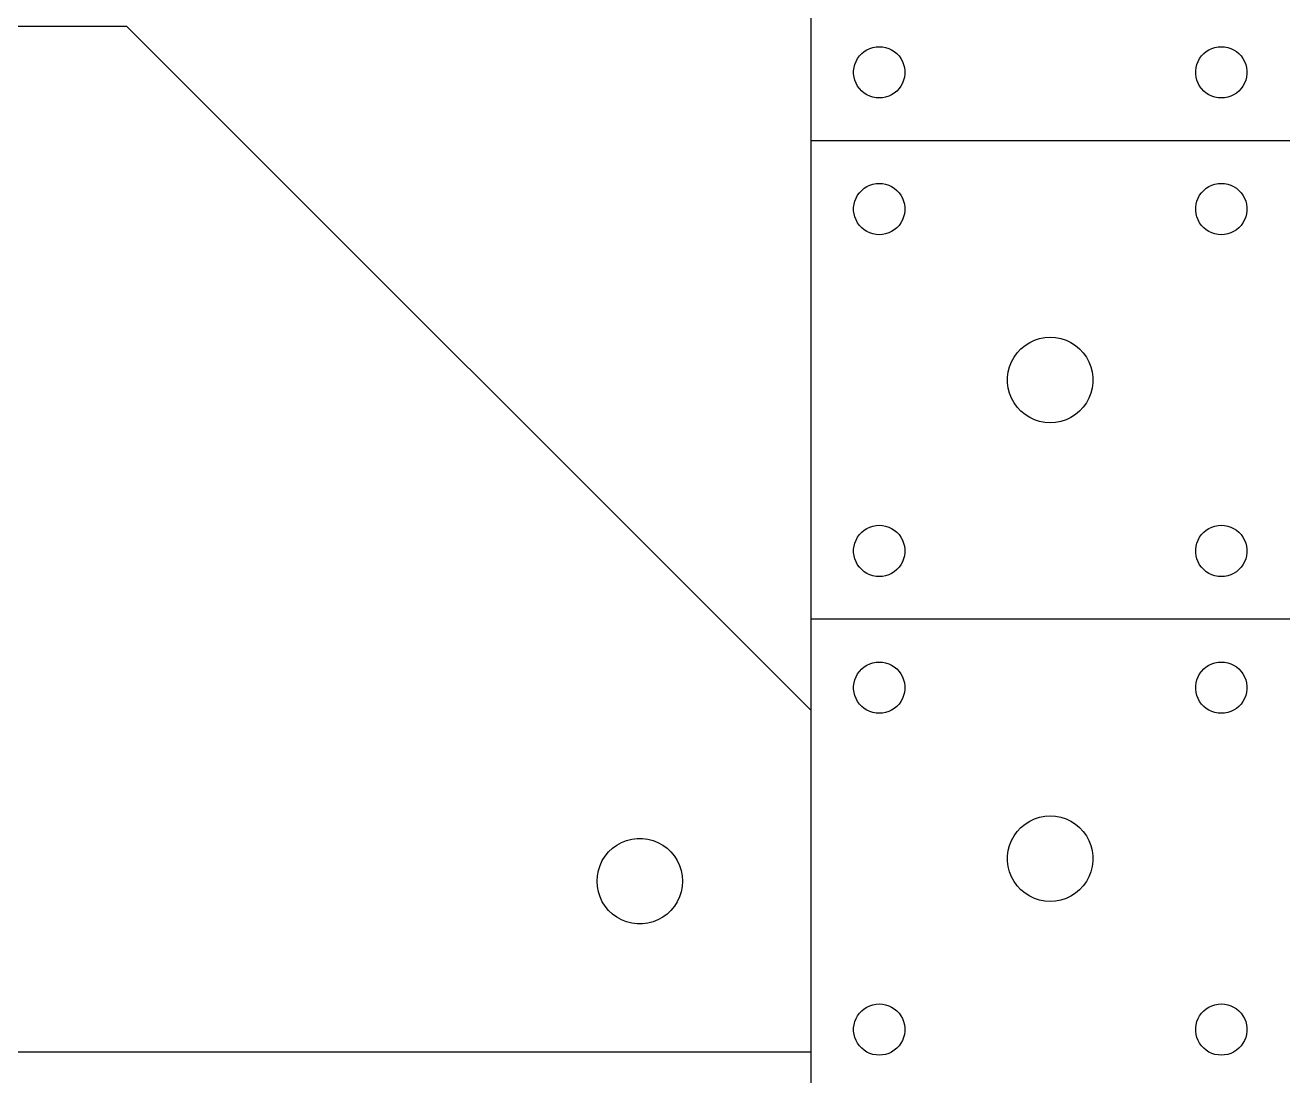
# Model space of a CAD drawing. Extents: x 0 to 490, y 0 to 241.
# Drawn here: x 74.2 to 148.1, y 58.8 to 120.2 of the extents above; entities that cross this region are included whole.
import ezdxf

# ---------------------------------------------------------------- set-up
doc = ezdxf.new("R2010")
doc.units = 0
doc.layers.add('LAYER_1', color=7, linetype='CONTINUOUS')

msp = doc.modelspace()

# ---------------------------------------------------------------- linework, layer by layer
at = {"layer": 'LAYER_1', "color": 7}
for p, q in [((120.141103, 141.460009), (120.141103, 1.177786)), ((80.14111, 120.141107), (40.141104, 120.141107)), ((120.141108, 80.141108), (80.14111, 120.141107)), ((122.874594, 118.26375), (122.98531, 118.416159)), ((122.98531, 118.416159), (123.114314, 118.55347)), ((123.114314, 118.55347), (123.259404, 118.67354)), ((123.259404, 118.67354), (123.418493, 118.774479)), ((123.418493, 118.774479), (123.588899, 118.854679)), ((123.588899, 118.854679), (123.76811, 118.912889)), ((123.76811, 118.912889), (123.953106, 118.948179)), ((123.953106, 118.948179), (124.141095, 118.96001)), ((124.141095, 118.96001), (124.329111, 118.948179)), ((124.329111, 118.948179), (124.514164, 118.912889)), ((124.514164, 118.912889), (124.693291, 118.854679)), ((124.693291, 118.854679), (124.863753, 118.774479)), ((124.863753, 118.774479), (125.022785, 118.67354)), ((125.022785, 118.67354), (125.167932, 118.55347)), ((125.167932, 118.55347), (125.296879, 118.416159)), ((125.296879, 118.416159), (125.407595, 118.26375)), ((142.874611, 118.26375), (142.985326, 118.416159)), ((142.985326, 118.416159), (143.114274, 118.55347)), ((143.114274, 118.55347), (143.259421, 118.67354)), ((143.259421, 118.67354), (143.418453, 118.774479)), ((143.418453, 118.774479), (143.588915, 118.854679)), ((143.588915, 118.854679), (143.768041, 118.912889)), ((143.768041, 118.912889), (143.953095, 118.948179)), ((143.953095, 118.948179), (144.141111, 118.96001)), ((144.141111, 118.96001), (144.329099, 118.948179)), ((144.329099, 118.948179), (144.514096, 118.912889)), ((144.514096, 118.912889), (144.693307, 118.854679)), ((144.693307, 118.854679), (144.863713, 118.774479)), ((144.863713, 118.774479), (145.022801, 118.67354)), ((145.022801, 118.67354), (145.167892, 118.55347)), ((145.167892, 118.55347), (145.296896, 118.416159)), ((145.296896, 118.416159), (145.407611, 118.26375)), ((122.644103, 117.554199), (122.66781, 117.741089)), ((122.644103, 117.36581), (122.644103, 117.554199)), ((122.667697, 117.741089), (122.714489, 117.923539)), ((122.714489, 117.923539), (122.783888, 118.098679)), ((122.783888, 118.098679), (122.874594, 118.26375)), ((125.407595, 118.26375), (125.498358, 118.098679)), ((125.498358, 118.098679), (125.5677, 117.923539)), ((125.5677, 117.923539), (125.61452, 117.741089)), ((125.61452, 117.741089), (125.638227, 117.554199)), ((125.638171, 117.554199), (125.638171, 117.36581)), ((142.644035, 117.554199), (142.667742, 117.741089)), ((142.644035, 117.36581), (142.644035, 117.554199)), ((142.667685, 117.741089), (142.714506, 117.923539)), ((142.714506, 117.923539), (142.783848, 118.098679)), ((142.783848, 118.098679), (142.874611, 118.26375)), ((145.407611, 118.26375), (145.498289, 118.098679)), ((145.498289, 118.098679), (145.567688, 117.923539)), ((145.567688, 117.923539), (145.614509, 117.741089)), ((145.614509, 117.741089), (145.638215, 117.554199)), ((145.638102, 117.554199), (145.638102, 117.36581)), ((122.667697, 117.17891), (122.64399, 117.36581)), ((122.714489, 116.996509), (122.667697, 117.17891)), ((122.783888, 116.821309), (122.714489, 116.996509)), ((122.874594, 116.656309), (122.783888, 116.821309)), ((125.498358, 116.821309), (125.407595, 116.656309)), ((125.5677, 116.996509), (125.498358, 116.821309)), ((125.61452, 117.17891), (125.5677, 116.996509)), ((125.638171, 117.36581), (125.614464, 117.17891)), ((142.667685, 117.17891), (142.643979, 117.36581)), ((142.714506, 116.996509), (142.667685, 117.17891)), ((142.783848, 116.821309), (142.714506, 116.996509)), ((142.874611, 116.656309), (142.783848, 116.821309)), ((145.498289, 116.821309), (145.407611, 116.656309)), ((145.567688, 116.996509), (145.498289, 116.821309)), ((145.614509, 117.17891), (145.567688, 116.996509)), ((145.638102, 117.36581), (145.614396, 117.17891)), ((122.98531, 116.503909), (122.874594, 116.656309)), ((123.114314, 116.366609), (122.98531, 116.503909)), ((123.259404, 116.246509), (123.114314, 116.366609)), ((123.418493, 116.145509), (123.259404, 116.246509)), ((123.588899, 116.06531), (123.418493, 116.145509)), ((124.863753, 116.145509), (124.693291, 116.06531)), ((125.022785, 116.246509), (124.863753, 116.145509)), ((125.167932, 116.366609), (125.022785, 116.246509)), ((125.296879, 116.503909), (125.167932, 116.366609)), ((125.407595, 116.656309), (125.296879, 116.503909)), ((142.985326, 116.503909), (142.874611, 116.656309)), ((143.114274, 116.366609), (142.985326, 116.503909)), ((143.259421, 116.246509), (143.114274, 116.366609)), ((143.418453, 116.145509), (143.259421, 116.246509)), ((143.588915, 116.06531), (143.418453, 116.145509)), ((144.863713, 116.145509), (144.693307, 116.06531)), ((145.022801, 116.246509), (144.863713, 116.145509)), ((145.167892, 116.366609), (145.022801, 116.246509)), ((145.296896, 116.503909), (145.167892, 116.366609)), ((145.407611, 116.656309), (145.296896, 116.503909)), ((123.76811, 116.007109), (123.588899, 116.06531)), ((123.953106, 115.97181), (123.76811, 116.007109)), ((124.141095, 115.96001), (123.953106, 115.971809)), ((124.329111, 115.97181), (124.141095, 115.96001)), ((124.514164, 116.007109), (124.329111, 115.97181)), ((124.693291, 116.06531), (124.514164, 116.007109)), ((143.768041, 116.007109), (143.588915, 116.06531)), ((143.953095, 115.97181), (143.768041, 116.007109)), ((144.141111, 115.96001), (143.953095, 115.971809)), ((144.329099, 115.97181), (144.141111, 115.96001)), ((144.514096, 116.007109), (144.329099, 115.97181)), ((144.693307, 116.06531), (144.514096, 116.007109)), ((148.141103, 113.460009), (120.141103, 113.460009)), ((123.588899, 110.854709), (123.76811, 110.912909)), ((123.76811, 110.912909), (123.953106, 110.948209)), ((123.953106, 110.948209), (124.141095, 110.960009)), ((124.141095, 110.960009), (124.329111, 110.948209)), ((124.329111, 110.948209), (124.514164, 110.912909)), ((124.514164, 110.912909), (124.693291, 110.854709)), ((143.588915, 110.854709), (143.768041, 110.912909)), ((143.768041, 110.912909), (143.953095, 110.948209)), ((143.953095, 110.948209), (144.141111, 110.960009)), ((144.141111, 110.960009), (144.329099, 110.948209)), ((144.329099, 110.948209), (144.514096, 110.912909)), ((144.514096, 110.912909), (144.693307, 110.854709)), ((122.783888, 110.098709), (122.874594, 110.263709)), ((122.874594, 110.263709), (122.98531, 110.416109)), ((122.98531, 110.416109), (123.114314, 110.553409)), ((123.114314, 110.553409), (123.259404, 110.673509)), ((123.259404, 110.673509), (123.418493, 110.774509)), ((123.418493, 110.774509), (123.588899, 110.854709)), ((124.693291, 110.854709), (124.863753, 110.774509)), ((124.863753, 110.774509), (125.022785, 110.673509)), ((125.022785, 110.673509), (125.167932, 110.553409)), ((125.167932, 110.553409), (125.296879, 110.416109)), ((125.296879, 110.416109), (125.407595, 110.263709)), ((125.407595, 110.263709), (125.498358, 110.098709)), ((142.783848, 110.098709), (142.874611, 110.263709)), ((142.874611, 110.263709), (142.985326, 110.416109)), ((142.985326, 110.416109), (143.114274, 110.553409)), ((143.114274, 110.553409), (143.259421, 110.673509)), ((143.259421, 110.673509), (143.418453, 110.774509)), ((143.418453, 110.774509), (143.588915, 110.854709)), ((144.693307, 110.854709), (144.863713, 110.774509)), ((144.863713, 110.774509), (145.022801, 110.673509)), ((145.022801, 110.673509), (145.167892, 110.553409)), ((145.167892, 110.553409), (145.296896, 110.416109)), ((145.296896, 110.416109), (145.407611, 110.263709)), ((145.407611, 110.263709), (145.498289, 110.098709)), ((122.644103, 109.554209), (122.66781, 109.741109)), ((122.644103, 109.365819), (122.644103, 109.554209)), ((122.667697, 109.741109), (122.714489, 109.923509)), ((122.714489, 109.923509), (122.783888, 110.098709)), ((125.498358, 110.098709), (125.5677, 109.923509)), ((125.5677, 109.923509), (125.61452, 109.741109)), ((125.61452, 109.741109), (125.638227, 109.554209)), ((125.638171, 109.554209), (125.638171, 109.365819)), ((142.644035, 109.554209), (142.667742, 109.741109)), ((142.644035, 109.365819), (142.644035, 109.554209)), ((142.667685, 109.741109), (142.714506, 109.923509)), ((142.714506, 109.923509), (142.783848, 110.098709)), ((145.498289, 110.098709), (145.567688, 109.923509)), ((145.567688, 109.923509), (145.614509, 109.741109)), ((145.614509, 109.741109), (145.638215, 109.554209)), ((145.638102, 109.554209), (145.638102, 109.365819)), ((122.667697, 109.178929), (122.64399, 109.365819)), ((122.714489, 108.996479), (122.667697, 109.178929)), ((122.783888, 108.821339), (122.714489, 108.996479)), ((122.874594, 108.656269), (122.783888, 108.821339)), ((125.498358, 108.821339), (125.407595, 108.656269)), ((125.5677, 108.996479), (125.498358, 108.821339)), ((125.61452, 109.178929), (125.5677, 108.996479)), ((125.638171, 109.365819), (125.614464, 109.178929)), ((142.667685, 109.178929), (142.643979, 109.365819)), ((142.714506, 108.996479), (142.667685, 109.178929)), ((142.783848, 108.821339), (142.714506, 108.996479)), ((142.874611, 108.656269), (142.783848, 108.821339)), ((145.498289, 108.821339), (145.407611, 108.656269)), ((145.567688, 108.996479), (145.498289, 108.821339)), ((145.614509, 109.178929), (145.567688, 108.996479)), ((145.638102, 109.365819), (145.614396, 109.178929)), ((122.98531, 108.503859), (122.874594, 108.656269)), ((123.114314, 108.366549), (122.98531, 108.503859)), ((123.259404, 108.246479), (123.114314, 108.366549)), ((123.418493, 108.145539), (123.259404, 108.246479)), ((123.588899, 108.065339), (123.418493, 108.145539)), ((123.76811, 108.007129), (123.588899, 108.065339)), ((123.953106, 107.971839), (123.76811, 108.007129)), ((124.141095, 107.960009), (123.953106, 107.97184)), ((124.329111, 107.971839), (124.141095, 107.960008)), ((124.514164, 108.007129), (124.329111, 107.971839)), ((124.693291, 108.065339), (124.514164, 108.007129)), ((124.863753, 108.145539), (124.693291, 108.065339)), ((125.022785, 108.246479), (124.863753, 108.145539)), ((125.167932, 108.366549), (125.022785, 108.246479)), ((125.296879, 108.503859), (125.167932, 108.366549)), ((125.407595, 108.656269), (125.296879, 108.503859)), ((142.985326, 108.503859), (142.874611, 108.656269)), ((143.114274, 108.366549), (142.985326, 108.503859)), ((143.259421, 108.246479), (143.114274, 108.366549)), ((143.418453, 108.145539), (143.259421, 108.246479)), ((143.588915, 108.065339), (143.418453, 108.145539)), ((143.768041, 108.007129), (143.588915, 108.065339)), ((143.953095, 107.971839), (143.768041, 108.007129)), ((144.141111, 107.960009), (143.953095, 107.97184)), ((144.329099, 107.971839), (144.141111, 107.960008)), ((144.514096, 108.007129), (144.329099, 107.971839)), ((144.693307, 108.065339), (144.514096, 108.007129)), ((144.863713, 108.145539), (144.693307, 108.065339)), ((145.022801, 108.246479), (144.863713, 108.145539)), ((145.167892, 108.366549), (145.022801, 108.246479)), ((145.296896, 108.503859), (145.167892, 108.366549)), ((145.407611, 108.656269), (145.296896, 108.503859)), ((132.429735, 101.282429), (132.671656, 101.482549)), ((132.671656, 101.482549), (132.936719, 101.650779)), ((132.936719, 101.650779), (133.220804, 101.784439)), ((133.220804, 101.784439), (133.519395, 101.881459)), ((133.519395, 101.881459), (133.82778, 101.940299)), ((133.82778, 101.940299), (134.141103, 101.960009)), ((134.141103, 101.960009), (134.454426, 101.940299)), ((134.454426, 101.940299), (134.76281, 101.881459)), ((134.76281, 101.881459), (135.061401, 101.784439)), ((135.061401, 101.784439), (135.345486, 101.650779)), ((135.345486, 101.650779), (135.610549, 101.482549)), ((135.610549, 101.482549), (135.85247, 101.282429)), ((131.879063, 100.524449), (132.030278, 100.799559)), ((132.030278, 100.799559), (132.214823, 101.053559)), ((132.214823, 101.053559), (132.429735, 101.282429)), ((135.85247, 101.282429), (136.067382, 101.053559)), ((136.067382, 101.053559), (136.251899, 100.799559)), ((136.251899, 100.799559), (136.403142, 100.524449)), ((131.646033, 99.616976), (131.685403, 99.928454)), ((131.685403, 99.928454), (131.763465, 100.232546)), ((131.763465, 100.232546), (131.879063, 100.524449)), ((136.403142, 100.524449), (136.51874, 100.232546)), ((136.51874, 100.232546), (136.596803, 99.928454)), ((136.596803, 99.928454), (136.636173, 99.616976)), ((131.646033, 99.303042), (131.646033, 99.616976)), ((131.685403, 98.991564), (131.646033, 99.303042)), ((136.636173, 99.303042), (136.596803, 98.991564)), ((136.636173, 99.616976), (136.636173, 99.303042)), ((131.763465, 98.687472), (131.685403, 98.991564)), ((131.879063, 98.395569), (131.763465, 98.687472)), ((132.030278, 98.120459), (131.879063, 98.395569)), ((136.403142, 98.395569), (136.251899, 98.120459)), ((136.51874, 98.687472), (136.403142, 98.395569)), ((136.596803, 98.991564), (136.51874, 98.687472)), ((132.214823, 97.866459), (132.030278, 98.120459)), ((132.429735, 97.637589), (132.214823, 97.866459)), ((132.671656, 97.437469), (132.429735, 97.637589)), ((135.85247, 97.637589), (135.610549, 97.437469)), ((136.067382, 97.866459), (135.85247, 97.637589)), ((136.251899, 98.120459), (136.067382, 97.866459)), ((132.936719, 97.269239), (132.671656, 97.437469)), ((133.220804, 97.135579), (132.936719, 97.269239)), ((133.519395, 97.038559), (133.220804, 97.135579)), ((133.82778, 96.979719), (133.519395, 97.038559)), ((134.141103, 96.960009), (133.82778, 96.979719)), ((134.454426, 96.979719), (134.141103, 96.960009)), ((134.76281, 97.038559), (134.454426, 96.979719)), ((135.061401, 97.135579), (134.76281, 97.038559)), ((135.345486, 97.269239), (135.061401, 97.135579)), ((135.610549, 97.437469), (135.345486, 97.269239)), ((123.76811, 90.912889), (123.953106, 90.948179)), ((123.953106, 90.948179), (124.141095, 90.96001)), ((124.141095, 90.960009), (124.329111, 90.948178)), ((124.329111, 90.948179), (124.514164, 90.912889)), ((143.768041, 90.912889), (143.953095, 90.948179)), ((143.953095, 90.948179), (144.141111, 90.96001)), ((144.141111, 90.960009), (144.329099, 90.948178)), ((144.329099, 90.948179), (144.514096, 90.912889)), ((122.783888, 90.098679), (122.874594, 90.263749)), ((122.874594, 90.263749), (122.98531, 90.416159)), ((122.98531, 90.416159), (123.114314, 90.553469)), ((123.114314, 90.553469), (123.259404, 90.673539)), ((123.259404, 90.673539), (123.418493, 90.774479)), ((123.418493, 90.774479), (123.588899, 90.854679)), ((123.588899, 90.854679), (123.76811, 90.912889)), ((124.514164, 90.912889), (124.693291, 90.854679)), ((124.693291, 90.854679), (124.863753, 90.774479)), ((124.863753, 90.774479), (125.022785, 90.673539)), ((125.022785, 90.673539), (125.167932, 90.553469)), ((125.167932, 90.553469), (125.296879, 90.416159)), ((125.296879, 90.416159), (125.407595, 90.263749)), ((125.407595, 90.263749), (125.498358, 90.098679)), ((142.783848, 90.098679), (142.874611, 90.263749)), ((142.874611, 90.263749), (142.985326, 90.416159)), ((142.985326, 90.416159), (143.114274, 90.553469)), ((143.114274, 90.553469), (143.259421, 90.673539)), ((143.259421, 90.673539), (143.418453, 90.774479)), ((143.418453, 90.774479), (143.588915, 90.854679)), ((143.588915, 90.854679), (143.768041, 90.912889)), ((144.514096, 90.912889), (144.693307, 90.854679)), ((144.693307, 90.854679), (144.863713, 90.774479)), ((144.863713, 90.774479), (145.022801, 90.673539)), ((145.022801, 90.673539), (145.167892, 90.553469)), ((145.167892, 90.553469), (145.296896, 90.416159)), ((145.296896, 90.416159), (145.407611, 90.263749)), ((145.407611, 90.263749), (145.498289, 90.098679)), ((122.644103, 89.554199), (122.66781, 89.741089)), ((122.644103, 89.365809), (122.644103, 89.554199)), ((122.667697, 89.741089), (122.714489, 89.923539)), ((122.714489, 89.923539), (122.783888, 90.098679)), ((125.498358, 90.098679), (125.5677, 89.923539)), ((125.5677, 89.923539), (125.61452, 89.741089)), ((125.61452, 89.741089), (125.638227, 89.554199)), ((125.638171, 89.554199), (125.638171, 89.365809)), ((142.644035, 89.554199), (142.667742, 89.741089)), ((142.644035, 89.365809), (142.644035, 89.554199)), ((142.667685, 89.741089), (142.714506, 89.923539)), ((142.714506, 89.923539), (142.783848, 90.098679)), ((145.498289, 90.098679), (145.567688, 89.923539)), ((145.567688, 89.923539), (145.614509, 89.741089)), ((145.614509, 89.741089), (145.638215, 89.554199)), ((145.638102, 89.554199), (145.638102, 89.365809)), ((122.667697, 89.178909), (122.64399, 89.365809)), ((122.714489, 88.996509), (122.667697, 89.178909)), ((122.783888, 88.821309), (122.714489, 88.996509)), ((122.874594, 88.656309), (122.783888, 88.821309)), ((125.498358, 88.821309), (125.407595, 88.656309)), ((125.5677, 88.996509), (125.498358, 88.821309)), ((125.61452, 89.178909), (125.5677, 88.996509)), ((125.638171, 89.365809), (125.614464, 89.178909)), ((142.667685, 89.178909), (142.643979, 89.365809)), ((142.714506, 88.996509), (142.667685, 89.178909)), ((142.783848, 88.821309), (142.714506, 88.996509)), ((142.874611, 88.656309), (142.783848, 88.821309)), ((145.498289, 88.821309), (145.407611, 88.656309)), ((145.567688, 88.996509), (145.498289, 88.821309)), ((145.614509, 89.178909), (145.567688, 88.996509)), ((145.638102, 89.365809), (145.614396, 89.178909)), ((122.98531, 88.503909), (122.874594, 88.656309)), ((123.114314, 88.366609), (122.98531, 88.503909)), ((123.259404, 88.246509), (123.114314, 88.366609)), ((123.418493, 88.145509), (123.259404, 88.246509)), ((123.588899, 88.065309), (123.418493, 88.145509)), ((123.76811, 88.007109), (123.588899, 88.065309)), ((123.953106, 87.971809), (123.76811, 88.007109)), ((124.514164, 88.007109), (124.329111, 87.971809)), ((124.693291, 88.065309), (124.514164, 88.007109)), ((124.863753, 88.145509), (124.693291, 88.065309)), ((125.022785, 88.246509), (124.863753, 88.145509)), ((125.167932, 88.366609), (125.022785, 88.246509)), ((125.296879, 88.503909), (125.167932, 88.366609)), ((125.407595, 88.656309), (125.296879, 88.503909)), ((142.985326, 88.503909), (142.874611, 88.656309)), ((143.114274, 88.366609), (142.985326, 88.503909)), ((143.259421, 88.246509), (143.114274, 88.366609)), ((143.418453, 88.145509), (143.259421, 88.246509)), ((143.588915, 88.065309), (143.418453, 88.145509)), ((143.768041, 88.007109), (143.588915, 88.065309)), ((143.953095, 87.971809), (143.768041, 88.007109)), ((144.514096, 88.007109), (144.329099, 87.971809)), ((144.693307, 88.065309), (144.514096, 88.007109)), ((144.863713, 88.145509), (144.693307, 88.065309)), ((145.022801, 88.246509), (144.863713, 88.145509)), ((145.167892, 88.366609), (145.022801, 88.246509)), ((145.296896, 88.503909), (145.167892, 88.366609)), ((145.407611, 88.656309), (145.296896, 88.503909)), ((124.141095, 87.960009), (123.953106, 87.971809)), ((124.329111, 87.971809), (124.141095, 87.960009)), ((144.141111, 87.960009), (143.953095, 87.971809)), ((144.329099, 87.971809), (144.141111, 87.960009)), ((148.141103, 85.460008), (120.141103, 85.460008)), ((123.418493, 82.774509), (123.588899, 82.854708)), ((123.588899, 82.854708), (123.76811, 82.912909)), ((123.76811, 82.912909), (123.953106, 82.948208)), ((123.953106, 82.948208), (124.141095, 82.960008)), ((124.141095, 82.960008), (124.329111, 82.948209)), ((124.329111, 82.948208), (124.514164, 82.912909)), ((124.514164, 82.912909), (124.693291, 82.854708)), ((124.693291, 82.854708), (124.863753, 82.774509)), ((143.418453, 82.774509), (143.588915, 82.854708)), ((143.588915, 82.854708), (143.768041, 82.912909)), ((143.768041, 82.912909), (143.953095, 82.948208)), ((143.953095, 82.948208), (144.141111, 82.960008)), ((144.141111, 82.960008), (144.329099, 82.948209)), ((144.329099, 82.948208), (144.514096, 82.912909)), ((144.514096, 82.912909), (144.693307, 82.854708)), ((144.693307, 82.854708), (144.863713, 82.774509)), ((122.714489, 81.923509), (122.783888, 82.098709)), ((122.783888, 82.098709), (122.874594, 82.263709)), ((122.874594, 82.263709), (122.98531, 82.416109)), ((122.98531, 82.416109), (123.114314, 82.553409)), ((123.114314, 82.553409), (123.259404, 82.673509)), ((123.259404, 82.673509), (123.418493, 82.774509)), ((124.863753, 82.774509), (125.022785, 82.673509)), ((125.022785, 82.673509), (125.167932, 82.553409)), ((125.167932, 82.553409), (125.296879, 82.416109)), ((125.296879, 82.416109), (125.407595, 82.263709)), ((125.407595, 82.263709), (125.498358, 82.098709)), ((125.498358, 82.098709), (125.5677, 81.923509)), ((142.714506, 81.923509), (142.783848, 82.098709)), ((142.783848, 82.098709), (142.874611, 82.263709)), ((142.874611, 82.263709), (142.985326, 82.416109)), ((142.985326, 82.416109), (143.114274, 82.553409)), ((143.114274, 82.553409), (143.259421, 82.673509)), ((143.259421, 82.673509), (143.418453, 82.774509)), ((144.863713, 82.774509), (145.022801, 82.673509)), ((145.022801, 82.673509), (145.167892, 82.553409)), ((145.167892, 82.553409), (145.296896, 82.416109)), ((145.296896, 82.416109), (145.407611, 82.263709)), ((145.407611, 82.263709), (145.498289, 82.098709)), ((145.498289, 82.098709), (145.567688, 81.923509)), ((122.667697, 81.178929), (122.64399, 81.365819)), ((122.644103, 81.554208), (122.66781, 81.741108)), ((122.644103, 81.365819), (122.644103, 81.554208)), ((122.667697, 81.741108), (122.714489, 81.923509)), ((125.5677, 81.923509), (125.61452, 81.741108)), ((125.638171, 81.365819), (125.614464, 81.178929)), ((125.61452, 81.741108), (125.638227, 81.554208)), ((125.638171, 81.554208), (125.638171, 81.365819)), ((142.667685, 81.178929), (142.643979, 81.365819)), ((142.644035, 81.554208), (142.667742, 81.741108)), ((142.644035, 81.365819), (142.644035, 81.554208)), ((142.667685, 81.741108), (142.714506, 81.923509)), ((145.567688, 81.923509), (145.614509, 81.741108)), ((145.638102, 81.365819), (145.614396, 81.178929)), ((145.614509, 81.741108), (145.638215, 81.554208)), ((145.638102, 81.554208), (145.638102, 81.365819)), ((122.714489, 80.996479), (122.667697, 81.178929)), ((122.783888, 80.821339), (122.714489, 80.996479)), ((122.874594, 80.656268), (122.783888, 80.821339)), ((122.98531, 80.503859), (122.874594, 80.656268)), ((125.407595, 80.656268), (125.296879, 80.503859)), ((125.498358, 80.821339), (125.407595, 80.656268)), ((125.5677, 80.996479), (125.498358, 80.821339)), ((125.61452, 81.178929), (125.5677, 80.996479)), ((142.714506, 80.996479), (142.667685, 81.178929)), ((142.783848, 80.821339), (142.714506, 80.996479)), ((142.874611, 80.656268), (142.783848, 80.821339)), ((142.985326, 80.503859), (142.874611, 80.656268)), ((145.407611, 80.656268), (145.296896, 80.503859)), ((145.498289, 80.821339), (145.407611, 80.656268)), ((145.567688, 80.996479), (145.498289, 80.821339)), ((145.614509, 81.178929), (145.567688, 80.996479)), ((123.114314, 80.366548), (122.98531, 80.503859)), ((123.259404, 80.246478), (123.114314, 80.366548)), ((123.418493, 80.145539), (123.259404, 80.246478)), ((123.588899, 80.065339), (123.418493, 80.145539)), ((123.76811, 80.007129), (123.588899, 80.065339)), ((123.953106, 79.971839), (123.76811, 80.007129)), ((124.141095, 79.960008), (123.953106, 79.971839)), ((124.329111, 79.971839), (124.141095, 79.960008)), ((124.514164, 80.007129), (124.329111, 79.971839)), ((124.693291, 80.065339), (124.514164, 80.007129)), ((124.863753, 80.145539), (124.693291, 80.065339)), ((125.022785, 80.246478), (124.863753, 80.145539)), ((125.167932, 80.366548), (125.022785, 80.246478)), ((125.296879, 80.503859), (125.167932, 80.366548)), ((143.114274, 80.366548), (142.985326, 80.503859)), ((143.259421, 80.246478), (143.114274, 80.366548)), ((143.418453, 80.145539), (143.259421, 80.246478)), ((143.588915, 80.065339), (143.418453, 80.145539)), ((143.768041, 80.007129), (143.588915, 80.065339)), ((143.953095, 79.971839), (143.768041, 80.007129)), ((144.141111, 79.960008), (143.953095, 79.971839)), ((144.329099, 79.971839), (144.141111, 79.960008)), ((144.514096, 80.007129), (144.329099, 79.971839)), ((144.693307, 80.065339), (144.514096, 80.007129)), ((144.863713, 80.145539), (144.693307, 80.065339)), ((145.022801, 80.246478), (144.863713, 80.145539)), ((145.167892, 80.366548), (145.022801, 80.246478)), ((145.296896, 80.503859), (145.167892, 80.366548)), ((133.519395, 73.881459), (133.82778, 73.940299)), ((133.82778, 73.940299), (134.141103, 73.960009)), ((134.141103, 73.960009), (134.454426, 73.940299)), ((134.454426, 73.940299), (134.76281, 73.881459)), ((132.214823, 73.053559), (132.429735, 73.282429)), ((132.429735, 73.282429), (132.671656, 73.482548)), ((132.671656, 73.482548), (132.936719, 73.650779)), ((132.936719, 73.650779), (133.220804, 73.784438)), ((133.220804, 73.784438), (133.519395, 73.881459)), ((134.76281, 73.881459), (135.061401, 73.784438)), ((135.061401, 73.784438), (135.345486, 73.650779)), ((135.345486, 73.650779), (135.610549, 73.482548)), ((135.610549, 73.482548), (135.85247, 73.282429)), ((135.85247, 73.282429), (136.067382, 73.053559)), ((109.076609, 72.403212), (109.368508, 72.518697)), ((109.368508, 72.518697), (109.672608, 72.596817)), ((109.672608, 72.596817), (109.984108, 72.636215)), ((109.984108, 72.636215), (110.298109, 72.636215)), ((110.298109, 72.636215), (110.60951, 72.596817)), ((110.60951, 72.596817), (110.91361, 72.518697)), ((110.91361, 72.518697), (111.20551, 72.403212)), ((131.763465, 72.232546), (131.879063, 72.524449)), ((131.879063, 72.524449), (132.030278, 72.799559)), ((132.030278, 72.799559), (132.214823, 73.053559)), ((136.067382, 73.053559), (136.251899, 72.799559)), ((136.251899, 72.799559), (136.403142, 72.524449)), ((136.403142, 72.524449), (136.51874, 72.232546)), ((108.118509, 71.610619), (108.318709, 71.852512)), ((108.318709, 71.852512), (108.54751, 72.067396)), ((108.54751, 72.067396), (108.80151, 72.251913)), ((108.80151, 72.251913), (109.076609, 72.403212)), ((111.20551, 72.403212), (111.48071, 72.251913)), ((111.48071, 72.251913), (111.73471, 72.067396)), ((111.73471, 72.067396), (111.96351, 71.852512)), ((111.96351, 71.852512), (112.163609, 71.610619)), ((131.646033, 71.616975), (131.685403, 71.928453)), ((131.685403, 71.928453), (131.763465, 72.232546)), ((136.51874, 72.232546), (136.596803, 71.928453)), ((136.596803, 71.928453), (136.636173, 71.616975)), ((107.719611, 70.762795), (107.816709, 71.061415)), ((107.816709, 71.061415), (107.95031, 71.3455)), ((107.95031, 71.3455), (108.118509, 71.610619)), ((112.163609, 71.610619), (112.331909, 71.3455)), ((112.331909, 71.3455), (112.46551, 71.061415)), ((112.46551, 71.061415), (112.56251, 70.762795)), ((131.646033, 71.303042), (131.646033, 71.616975)), ((131.685403, 70.991564), (131.646033, 71.303042)), ((131.763465, 70.687472), (131.685403, 70.991564)), ((136.596803, 70.991564), (136.51874, 70.687472)), ((136.636173, 71.303042), (136.596803, 70.991564)), ((136.636173, 71.616975), (136.636173, 71.303042)), ((107.641111, 70.141116), (107.66081, 70.454411)), ((107.66081, 70.454411), (107.719611, 70.762795)), ((112.56251, 70.762795), (112.62141, 70.454411)), ((112.62141, 70.454411), (112.641109, 70.141116)), ((131.879063, 70.395568), (131.763465, 70.687472)), ((132.030278, 70.120459), (131.879063, 70.395568)), ((136.403142, 70.395568), (136.251899, 70.120459)), ((136.51874, 70.687472), (136.403142, 70.395568)), ((107.66081, 69.827765), (107.641111, 70.141116)), ((107.719611, 69.519381), (107.66081, 69.827765)), ((107.816709, 69.22079), (107.719611, 69.519381)), ((112.56251, 69.519381), (112.46551, 69.22079)), ((112.62141, 69.827765), (112.56251, 69.519381)), ((112.641109, 70.141116), (112.62141, 69.827765)), ((132.214823, 69.866459), (132.030278, 70.120459)), ((132.429735, 69.637588), (132.214823, 69.866459)), ((132.671656, 69.437469), (132.429735, 69.637588)), ((135.85247, 69.637588), (135.610549, 69.437469)), ((136.067382, 69.866459), (135.85247, 69.637588)), ((136.251899, 70.120459), (136.067382, 69.866459)), ((107.95031, 68.936705), (107.816709, 69.22079)), ((108.118509, 68.671642), (107.95031, 68.936705)), ((112.331909, 68.936705), (112.163609, 68.671642)), ((112.46551, 69.22079), (112.331909, 68.936705)), ((132.936719, 69.269239), (132.671656, 69.437469)), ((133.220804, 69.135579), (132.936719, 69.269239)), ((133.519395, 69.038559), (133.220804, 69.135579)), ((133.82778, 68.979719), (133.519395, 69.038559)), ((134.141103, 68.960008), (133.82778, 68.979719)), ((134.454426, 68.979719), (134.141103, 68.960008)), ((134.76281, 69.038559), (134.454426, 68.979719)), ((135.061401, 69.135579), (134.76281, 69.038559)), ((135.345486, 69.269239), (135.061401, 69.135579)), ((135.610549, 69.437469), (135.345486, 69.269239)), ((108.318709, 68.429721), (108.118509, 68.671642)), ((108.54751, 68.214837), (108.318709, 68.429721)), ((108.80151, 68.030292), (108.54751, 68.214837)), ((109.076609, 67.879049), (108.80151, 68.030292)), ((111.48071, 68.030292), (111.20551, 67.879049)), ((111.73471, 68.214837), (111.48071, 68.030292)), ((111.96351, 68.429721), (111.73471, 68.214837)), ((112.163609, 68.671642), (111.96351, 68.429721)), ((109.368508, 67.763451), (109.076609, 67.879049)), ((109.672608, 67.685388), (109.368508, 67.763451)), ((109.984108, 67.646046), (109.672608, 67.685388)), ((110.298109, 67.646046), (109.984108, 67.646046)), ((110.60951, 67.685388), (110.298109, 67.646046)), ((110.91361, 67.763451), (110.60951, 67.685388)), ((111.20551, 67.879049), (110.91361, 67.763451)), ((123.418493, 62.774479), (123.588899, 62.854678)), ((123.588899, 62.854678), (123.76811, 62.912889)), ((123.76811, 62.912889), (123.953106, 62.948178)), ((123.953106, 62.948178), (124.141095, 62.960009)), ((124.141095, 62.960009), (124.329111, 62.948178)), ((124.329111, 62.948178), (124.514164, 62.912889)), ((124.514164, 62.912889), (124.693291, 62.854678)), ((124.693291, 62.854678), (124.863753, 62.774479)), ((143.418453, 62.774479), (143.588915, 62.854678)), ((143.588915, 62.854678), (143.768041, 62.912889)), ((143.768041, 62.912889), (143.953095, 62.948178)), ((143.953095, 62.948178), (144.141111, 62.960009)), ((144.141111, 62.960009), (144.329099, 62.948178)), ((144.329099, 62.948178), (144.514096, 62.912889)), ((144.514096, 62.912889), (144.693307, 62.854678)), ((144.693307, 62.854678), (144.863713, 62.774479)), ((122.783888, 62.098679), (122.874594, 62.263749)), ((122.874594, 62.263749), (122.98531, 62.416158)), ((122.98531, 62.416158), (123.114314, 62.553469)), ((123.114314, 62.553469), (123.259404, 62.673539)), ((123.259404, 62.673539), (123.418493, 62.774479)), ((124.863753, 62.774479), (125.022785, 62.673539)), ((125.022785, 62.673539), (125.167932, 62.553469)), ((125.167932, 62.553469), (125.296879, 62.416158)), ((125.296879, 62.416158), (125.407595, 62.263749)), ((125.407595, 62.263749), (125.498358, 62.098679)), ((142.783848, 62.098679), (142.874611, 62.263749)), ((142.874611, 62.263749), (142.985326, 62.416158)), ((142.985326, 62.416158), (143.114274, 62.553469)), ((143.114274, 62.553469), (143.259421, 62.673539)), ((143.259421, 62.673539), (143.418453, 62.774479)), ((144.863713, 62.774479), (145.022801, 62.673539)), ((145.022801, 62.673539), (145.167892, 62.553469)), ((145.167892, 62.553469), (145.296896, 62.416158)), ((145.296896, 62.416158), (145.407611, 62.263749)), ((145.407611, 62.263749), (145.498289, 62.098679)), ((122.667697, 61.178909), (122.64399, 61.365809)), ((122.644103, 61.554198), (122.66781, 61.741089)), ((122.644103, 61.365809), (122.644103, 61.554198)), ((122.667697, 61.741089), (122.714489, 61.923538)), ((122.714489, 61.923538), (122.783888, 62.098679)), ((125.498358, 62.098679), (125.5677, 61.923538)), ((125.5677, 61.923538), (125.61452, 61.741089)), ((125.638171, 61.365809), (125.614464, 61.178909)), ((125.61452, 61.741089), (125.638227, 61.554198)), ((125.638171, 61.554198), (125.638171, 61.365809)), ((142.667685, 61.178909), (142.643979, 61.365809)), ((142.644035, 61.554198), (142.667742, 61.741089)), ((142.644035, 61.365809), (142.644035, 61.554198)), ((142.667685, 61.741089), (142.714506, 61.923538)), ((142.714506, 61.923538), (142.783848, 62.098679)), ((145.498289, 62.098679), (145.567688, 61.923538)), ((145.567688, 61.923538), (145.614509, 61.741089)), ((145.638102, 61.365809), (145.614396, 61.178909)), ((145.614509, 61.741089), (145.638215, 61.554198)), ((145.638102, 61.554198), (145.638102, 61.365809)), ((122.714489, 60.996508), (122.667697, 61.178909)), ((122.783888, 60.821309), (122.714489, 60.996508)), ((122.874594, 60.656308), (122.783888, 60.821309)), ((122.98531, 60.503908), (122.874594, 60.656308)), ((125.407595, 60.656308), (125.296879, 60.503908)), ((125.498358, 60.821309), (125.407595, 60.656308)), ((125.5677, 60.996508), (125.498358, 60.821309)), ((125.61452, 61.178909), (125.5677, 60.996508)), ((142.714506, 60.996508), (142.667685, 61.178909)), ((142.783848, 60.821309), (142.714506, 60.996508)), ((142.874611, 60.656308), (142.783848, 60.821309)), ((142.985326, 60.503908), (142.874611, 60.656308)), ((145.407611, 60.656308), (145.296896, 60.503908)), ((145.498289, 60.821309), (145.407611, 60.656308)), ((145.567688, 60.996508), (145.498289, 60.821309)), ((145.614509, 61.178909), (145.567688, 60.996508)), ((120.141108, 60.141108), (0.141111, 60.141105)), ((123.114314, 60.366609), (122.98531, 60.503908)), ((123.259404, 60.246509), (123.114314, 60.366609)), ((123.418493, 60.145509), (123.259404, 60.246509)), ((123.588899, 60.065309), (123.418493, 60.145509)), ((123.76811, 60.007108), (123.588899, 60.065309)), ((123.953106, 59.971809), (123.76811, 60.007108)), ((124.141095, 59.960009), (123.953106, 59.971808)), ((124.329111, 59.971809), (124.141095, 59.960009)), ((124.514164, 60.007108), (124.329111, 59.971809)), ((124.693291, 60.065309), (124.514164, 60.007108)), ((124.863753, 60.145509), (124.693291, 60.065309)), ((125.022785, 60.246509), (124.863753, 60.145509)), ((125.167932, 60.366609), (125.022785, 60.246509)), ((125.296879, 60.503908), (125.167932, 60.366609)), ((143.114274, 60.366609), (142.985326, 60.503908)), ((143.259421, 60.246509), (143.114274, 60.366609)), ((143.418453, 60.145509), (143.259421, 60.246509)), ((143.588915, 60.065309), (143.418453, 60.145509)), ((143.768041, 60.007108), (143.588915, 60.065309)), ((143.953095, 59.971809), (143.768041, 60.007108)), ((144.141111, 59.960009), (143.953095, 59.971808)), ((144.329099, 59.971809), (144.141111, 59.960009)), ((144.514096, 60.007108), (144.329099, 59.971809)), ((144.693307, 60.065309), (144.514096, 60.007108)), ((144.863713, 60.145509), (144.693307, 60.065309)), ((145.022801, 60.246509), (144.863713, 60.145509)), ((145.167892, 60.366609), (145.022801, 60.246509)), ((145.296896, 60.503908), (145.167892, 60.366609))]:
    msp.add_line(p, q, dxfattribs=at)

doc.saveas('drawing.dxf')
